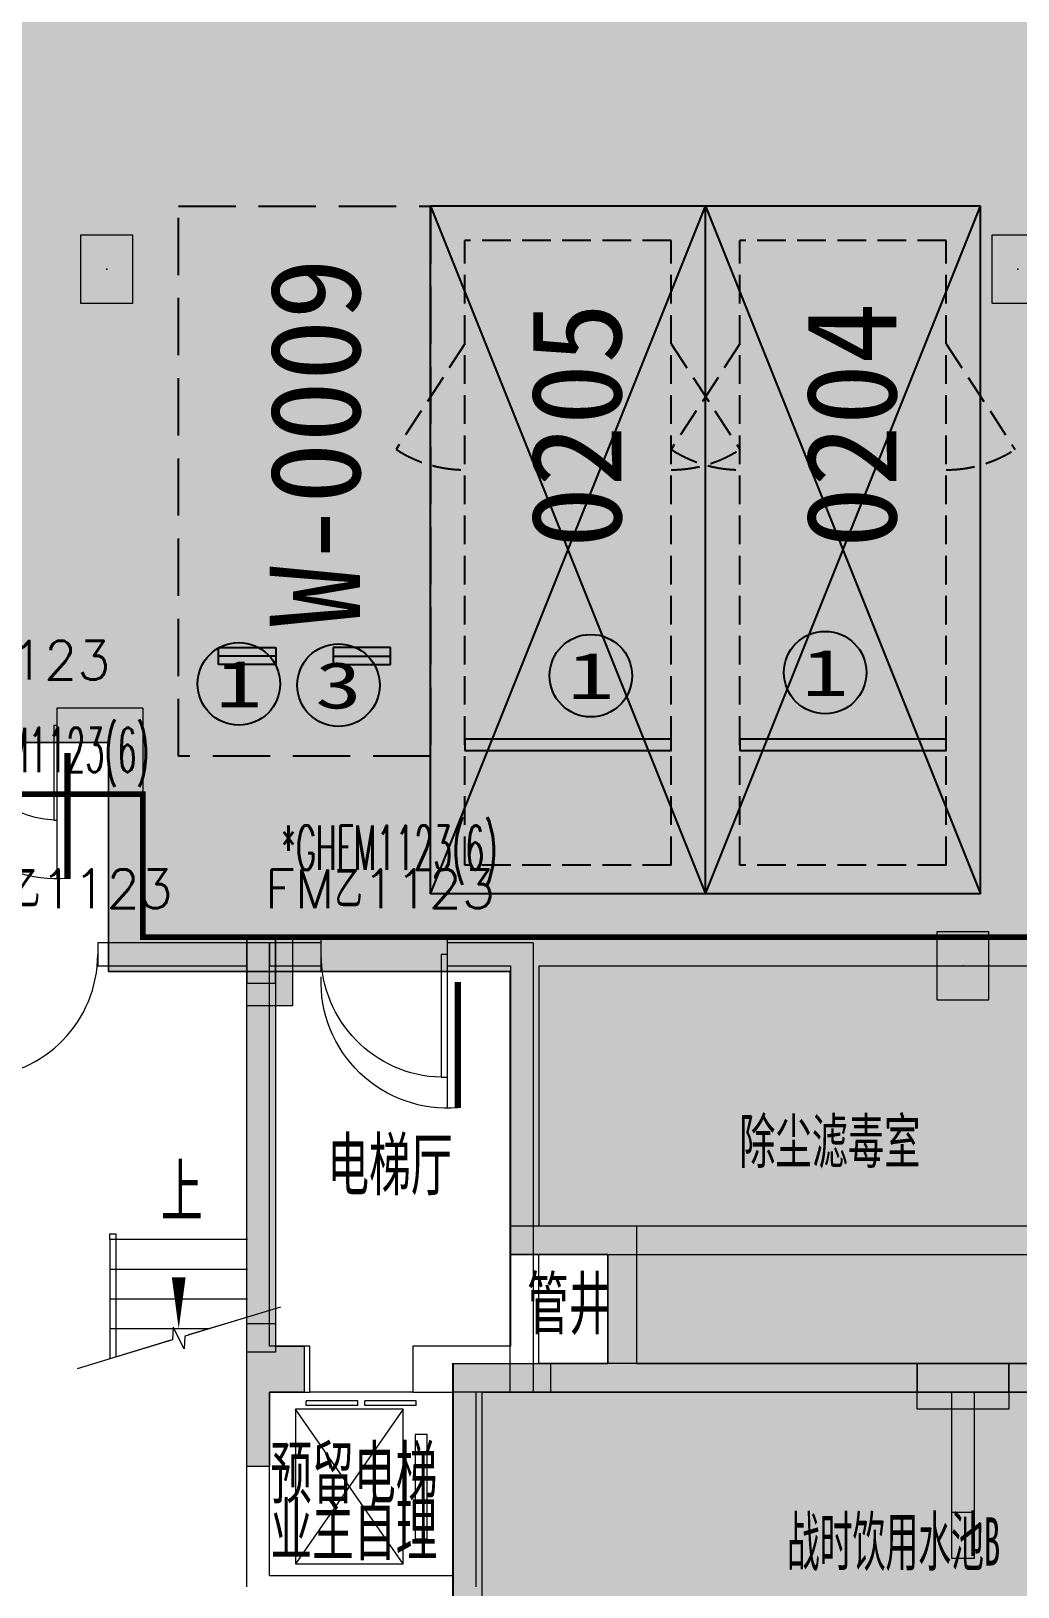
# Model space of a CAD drawing. Extents: x -264757 to 86229, y 4049843 to 4347093.
# Drawn here: x -74415 to -65805, y 4163458 to 4177037 of the extents above; entities that cross this region are included whole.
import ezdxf
from ezdxf.enums import TextEntityAlignment as Align

# ---------------------------------------------------------------- set-up
doc = ezdxf.new("R2010")
doc.units = 0
doc.header["$LTSCALE"] = 1000
doc.header["$MEASUREMENT"] = 0
for name, pattern in [('AX-01DK-PB01$0$AX-001DK-01-PB01-02$0$车位$0$DASH', [0.35, 0.25, -0.1]), ('AX-01DK-PB01$1$A-001-车位参照B1$0$A-001-车位参照B1$0$A-001-车位参照B1$0$A-H4-001-基本图形$0$A-001-车位B1$0$DASH', [0.35, 0.25, -0.1]), ('DASH', [0.35, 0.25, -0.1])]:
    doc.linetypes.add(name, pattern=pattern)
for name, color, linetype in [('AX-01DK-PB01$0$A-2-Text', 8, 'Continuous'), ('AX-01DK-PB01$0$AX-001DK-01-PB01-02$0$A-3-Htch(wall)', 8, 'Continuous'), ('AX-01DK-PB01$0$AX-03CK-02-PB01$0$AX-03CK-02-PB01$0$PUB_HATCH', 8, 'Continuous'), ('不利因素3-紧邻房间出入口', 7, 'Continuous'), ('不利因素9-坡道上停车', 7, 'Continuous'), ('大车位', 7, 'Continuous'), ('微型车位', 7, 'Continuous')]:
    doc.layers.add(name, color=color, linetype=linetype)
doc.layers.add('AX-01DK-PB01$0$AX-001DK-01-PB01-02$0$A-3-WinF(Text)', color=8, linetype='Continuous', plot=False)
doc.layers.add('AX-01DK-PB01$0$AX-03CK-02-PB01$0$AX-03CK-02-PB01$0$WINDOW_TEXT', color=8, linetype='Continuous', plot=False)
doc.layers.add('无关图层', color=8, linetype='Continuous', lineweight=0)
doc.layers.add('车位归属楼栋范围线', color=7, linetype='Continuous', true_color=0x19e6c7)
doc.styles.add('-宋体', font='', dxfattribs={"width": 0.8})
doc.styles.add('AX-01DK-PB01$0$_TCH_DIM', font='SIMPLEX', dxfattribs={"bigfont": 'GBCBIG'})
doc.styles.add('AX-01DK-PB01$0$AX-001DK-01-PB01-02$0$_TCH_WINDOW', font='SIMPLEX', dxfattribs={"bigfont": 'GBCBIG'})
doc.styles.add('AX-01DK-PB01$0$AX-03CK-02-PB01$0$AX-03CK-02-PB01$0$_TCH_DIM', font='SIMPLEX', dxfattribs={"bigfont": 'GBCBIG'})
doc.styles.add('AX-01DK-PB01$0$AX-03CK-02-PB01$0$AX-03CK-02-PB01$0$_TCH_DIM_T3', font='SIMPLEX', dxfattribs={"width": 0.705882, "bigfont": 'GBCBIG'})
doc.styles.add('AX-01DK-PB01$0$Standard', font='gbenor.shx', dxfattribs={"bigfont": 'gbcbig.shx'})
doc.styles.add('AX-01DK-PB01$1$AX-001DK-01-PB01-02$0$Standard', font='gbenor.shx', dxfattribs={"bigfont": 'gbcbig.shx'})
doc.styles.add('AX-ACK-BIANH1$0$黑体', font='simhei.ttf')
doc.styles.add('AX-ACK-P01-WALL$0$黑体', font='simhei.ttf')
doc.styles.add('SX-ACK-PB01-WNC-ALL$0$黑体', font='simhei.ttf')
doc.styles.get('-宋体').set_extended_font_data('SimSun')

# ---------------------------------------------------------------- blocks, each defined once
blk = doc.blocks.new('大车位1')
at = {"layer": '大车位', "true_color": 0xe806f9}
h = blk.add_hatch(color=6, dxfattribs=at)
h.dxf.hatch_style = 1
h.paths.add_polyline_path([(2400, 6000), (2400, 0), (0, 0), (0, 6000)])
at = {"layer": '大车位', "color": 83}
for p, q in [((0, 0), (0, 6000, 0)), ((2400, 6000, 0), (0, 6000, 0)), ((2400, 0), (2400, 6000, 0)), ((2400, 0), (0, 0))]:
    blk.add_line(p, q, dxfattribs=at)
at = {"layer": '大车位', "color": 8, "linetype": 'AX-01DK-PB01$1$A-001-车位参照B1$0$A-001-车位参照B1$0$A-001-车位参照B1$0$A-H4-001-基本图形$0$A-001-车位B1$0$DASH'}
for p, q in [((2100, 5700, 0), (300, 5700, 0)), ((300, 250), (300, 5700, 0)), ((2100, 250), (2100, 5700, 0)), ((2100, 250), (300, 250))]:
    blk.add_line(p, q, dxfattribs=at)
at = {"layer": '大车位', "color": 83, "elevation": 0}
blk.add_lwpolyline([(0, 6000), (2400, 0)], dxfattribs=at)
at = {"layer": '大车位', "color": 83}
blk.add_lwpolyline([(0, 0), (2400, 6000)], dxfattribs=at)
at = {"layer": '大车位', "linetype": 'AX-01DK-PB01$1$A-001-车位参照B1$0$A-001-车位参照B1$0$A-001-车位参照B1$0$A-H4-001-基本图形$0$A-001-车位B1$0$DASH'}
for points in [[(300, 4800), (-300, 3878)], [(2100, 4800), (2700, 3878)]]:
    blk.add_lwpolyline(points, dxfattribs=at)
at = {"layer": '大车位'}
blk.add_lwpolyline([(300, 1250), (2100, 1250), (2100, 1350), (300, 1350)], close=True, dxfattribs=at)
at = {"layer": '大车位', "linetype": 'AX-01DK-PB01$1$A-001-车位参照B1$0$A-001-车位参照B1$0$A-001-车位参照B1$0$A-H4-001-基本图形$0$A-001-车位B1$0$DASH'}
for centre, start, end in [((300, 4800, 0), 236.9443, 270), ((2100, 4800, 0), 270, 303.0557)]:
    blk.add_arc(centre, 1100, start, end, dxfattribs=at)
blk = doc.blocks.new('SX-ACK-PB01-WNC-ALL$0$20200722.21182536')
at = {"layer": '不利因素3-紧邻房间出入口', "true_color": 0xe4d218}
h = blk.add_hatch(color=52, dxfattribs=at)
h.dxf.hatch_style = 1
edge = h.paths.add_edge_path()
edge.add_arc((360, 360), 360, 0, 360)
at = {"layer": '不利因素3-紧邻房间出入口'}
blk.add_circle((360, 360), 360, dxfattribs=at)
at = {"layer": '不利因素3-紧邻房间出入口', "style": 'SX-ACK-PB01-WNC-ALL$0$黑体', "width": 1.390625}
blk.add_text('3', height=407, dxfattribs=at).set_placement((156, 156), (564, 156), align=Align.FIT)
blk = doc.blocks.new('A$C95fe41d2')
at = {"layer": '微型车位', "true_color": 0xffdf7f}
h = blk.add_hatch(color=41, dxfattribs=at)
h.dxf.hatch_style = 1
h.paths.add_polyline_path([(0, 0), (0, -4800), (-2200, -4800), (-2200, 0)])
blk = doc.blocks.new('微型车位')
at = {"layer": '微型车位', "color": 4, "linetype": 'AX-01DK-PB01$0$AX-001DK-01-PB01-02$0$车位$0$DASH', "ltscale": 2000}
for p, q in [((1699463, 176182), (1699463, 176682)), ((1699463, 175682), (1699463, 175182))]:
    blk.add_line(p, q, dxfattribs=at)
at = {"layer": '微型车位', "color": 4, "linetype": 'AX-01DK-PB01$0$AX-001DK-01-PB01-02$0$车位$0$DASH', "ltscale": 2}
blk.add_lwpolyline([(1703388, 174832), (1703388, 177032), (1698588, 177032), (1698588, 174832)], close=True, dxfattribs=at)
at = {"layer": '微型车位', "color": 4, "linetype": 'AX-01DK-PB01$0$AX-001DK-01-PB01-02$0$车位$0$DASH', "ltscale": 2000}
for points in [[(1699538, 176682), (1699538, 176182), (1699388, 176182), (1699388, 176682)], [(1699538, 175182), (1699538, 175682), (1699388, 175682), (1699388, 175182)]]:
    blk.add_lwpolyline(points, close=True, dxfattribs=at)
at = {"layer": '微型车位', "xscale": -1, "rotation": 269.9998841340259}
blk.add_blockref('A$C95fe41d2', (1703388, 177032), dxfattribs=at)
blk = doc.blocks.new('AX-01DK-PB01-RFTC')
at = {"layer": '无关图层'}
h = blk.add_hatch(color=251, dxfattribs=at)
h.dxf.hatch_style = 1
h.paths.add_polyline_path([(19773, -61220), (19773, -62171), (18423, -62170), (18423, -70471), (12324, -70471), (12323, -62170), (7773, -62170), (7777, -120370), (8177, -120370), (8177, -120315), (14323, -119683), (14322, -126122), (25972, -126122), (25972, -124922), (26822, -124926), (26822, -122452), (33923, -122452), (33923, -124922), (34773, -124922), (34773, -126122), (41373, -126125), (41373, -124372), (41823, -124372), (41823, -122152), (41447, -122152), (41447, -120270), (48923, -120270), (48923, -123125), (49323, -123125), (49323, -124675), (51824, -124674), (51824, -124055), (54717, -124055), (54717, -125871), (56816, -125871), (56816, -116250), (55967, -116250), (55967, -111420), (63072, -111420), (63072, -103570), (62080, -103570), (62073, -94584), (64569, -94584), (64573, -65385), (66999, -65385), (67002, -52470), (67402, -52470), (67397, -31965), (65807, -31965), (65807, -26418), (68456, -26418), (68457, -17070), (67422, -17070), (67422, -13843), (60301, -13843), (60302, -3770), (55750, -3770), (55750, -12070), (49652, -12070), (49649, -9275), (45355, -9275), (45349, -3821), (40751, -3820), (40750, -12070), (34663, -12070), (34649, -3820), (25757, -3820), (25757, -12071), (19650, -12071), (19650, -3820), (10752, -3820), (10751, -12072), (4662, -12071), (4661, -3769), (4150, -3770), (100, -3769), (100, -23171), (-701, -23171), (-701, -29550), (100, -29550), (11250, -29550), (11250, -32020), (12100, -32020), (12100, -32970), (10750, -32970), (10754, -41272), (4647, -41271), (4650, -32970), (1953, -32970), (1953, -34670), (100, -34670), (100, -57801), (9743, -57801), (9743, -57272), (13567, -57272), (13567, -56751), (15417, -56751), (15416, -58750), (18923, -58750), (18923, -61220)])
h.paths.add_polyline_path([(41812, -58753), (48919, -58753), (48919, -61220), (49773, -61220), (49773, -62170), (48419, -62173), (48426, -70475), (42319, -70475), (42324, -67872), (39323, -67876), (39323, -62423), (41812, -62423)], flags=16)
h.paths.add_polyline_path([(33923, -58751), (33923, -61220), (34773, -61220), (34773, -62170), (33423, -62171), (33430, -70475), (27323, -70475), (27323, -62171), (26373, -62170), (26373, -60670), (26815, -60670), (26823, -58751), (31623, -58751), (31623, -58751)], flags=16)
h.paths.add_polyline_path([(40754, -41272), (34647, -41271), (34650, -32970), (33700, -32970), (33700, -31470), (34142, -31470), (34150, -29551), (38951, -29551), (38950, -29550), (41250, -29550), (41250, -32020), (42100, -32020), (42100, -32970), (40750, -32970)], flags=16)
h.paths.add_polyline_path([(49647, -41270), (49655, -38470), (45349, -38475), (45349, -33220), (49142, -33220), (49142, -29550), (56249, -29550), (56250, -32020), (57100, -32020), (57100, -32970), (55749, -32970), (55754, -41271)], flags=16)
h.paths.add_polyline_path([(25764, -41272), (19657, -41271), (19657, -32970), (19150, -32970), (19150, -29550), (26257, -29550), (26250, -32020), (27100, -32020), (27100, -32970), (25757, -32970)], flags=16)
h.paths.add_polyline_path([(41812, -87950), (48919, -87950), (48919, -90420), (49773, -90420), (49773, -91370), (48419, -91370), (48428, -99684), (41519, -99659), (41519, -97070), (39326, -97074), (39319, -91620), (41822, -91620)], flags=16)
h.paths.add_polyline_path([(33925, -87950), (33923, -90420), (34773, -90420), (34773, -91370), (33425, -91370), (33428, -99683), (26519, -99658), (26523, -95371), (27330, -95371), (27324, -91371), (26373, -91370), (26373, -89870), (26823, -89870), (26823, -87951), (31623, -87951), (31623, -87951)], flags=16)
h.paths.add_polyline_path([(18923, -87950), (18922, -90419), (19772, -90419), (19772, -91369), (18420, -91369), (18427, -99677), (11523, -99666), (11523, -95370), (12323, -95370), (12323, -91370), (10974, -91370), (10974, -90420), (11823, -90420), (11823, -87950)], flags=16)
h.paths.add_polyline_path([(62209, -60116), (64273, -60116), (64273, -55267), (62209, -55267)], flags=16)
h.paths.add_polyline_path([(59799, -89432), (61752, -89432), (61752, -84521), (59799, -84521)], flags=16)
blk.add_lwpolyline([(7777, -120370), (7773, -62170), (12323, -62170), (12324, -70471), (18423, -70471), (18423, -62170), (19773, -62171), (19773, -61220), (18923, -61220), (18923, -58750), (15416, -58750), (15417, -56751), (13567, -56751), (13567, -57272), (9743, -57272), (9743, -57801), (100, -57801), (100, -29550), (-701, -29550), (-701, -23171), (100, -23171), (100, -3769)], dxfattribs=at)
blk = doc.blocks.new('SX-CK-PB001-WNC$1$20211103.13313578')
at = {"layer": '无关图层'}
h = blk.add_hatch(color=256, dxfattribs=at)
h.dxf.hatch_style = 1
h.paths.add_polyline_path([(0, 600), (450, 600), (450, 0), (0, 0)])
blk.add_lwpolyline([(0, 600), (450, 600), (450, 0), (0, 0)], close=True, dxfattribs=at)
blk.add_point((225, 300), dxfattribs=at)
blk = doc.blocks.new('fasdfasdfasdfasdfasdf')
at = {"layer": '不利因素9-坡道上停车', "true_color": 0xe0aa15}
h = blk.add_hatch(color=42, dxfattribs=at)
h.dxf.hatch_style = 1
edge = h.paths.add_edge_path()
edge.add_arc((-119587, 4058555), 720, 0, 360)
at = {"layer": '不利因素9-坡道上停车'}
blk.add_circle((-119587, 4058555), 720, dxfattribs=at)
at = {"layer": '不利因素9-坡道上停车', "style": 'AX-ACK-P01-WALL$0$黑体', "width": 1.390625}
blk.add_text('1', height=815, dxfattribs=at).set_placement((-119994, 4058148), (-119180, 4058148), align=Align.FIT)
blk = doc.blocks.new('AX-01DK-PB01$0$AX-001DK-01-PP01$0$AX-001DK-01-PP01$0$$DORLIB2D$00000127')
at = {"layer": '无关图层'}
for points in [[(-0.533, 0.795), (-0.533, 0.69)], [(-0.033, 0.795), (-0.533, 0.795)], [(-0.033, 0.795), (-0.033, 0.69)], [(0.533, 0.795), (0.033, 0.795)], [(0.033, 0.795), (0.033, 0.69)], [(0.533, 0.795), (0.533, 0.69)], [(-0.033, 0.69), (-0.533, 0.69)], [(0.533, 0.69), (0.033, 0.69)], [(0.5, 0.5), (-0.5, 0.5)]]:
    blk.add_lwpolyline(points, dxfattribs=at)
blk = doc.blocks.new('AX-01DK-PB01$0$$DorLib2D$00000001')
at = {"layer": '无关图层'}
for p, q in [((0.45, 0.975), (0.5, 0.975)), ((0.45, 0), (0.45, 0.975)), ((0.5, 0), (0.5, 0.975)), ((0.5, 0), (0.45, 0))]:
    blk.add_line(p, q, dxfattribs=at)
at = {"layer": '无关图层', "lineweight": 13}
blk.add_arc((0.475, 0), 0.975, 91.4693, 180, dxfattribs=at)
blk = doc.blocks.new('AX-01DK-PB01$0$AX-03CK-02-PB01$0$AX-03CK-02-PB01$0$$U_DORLIB2D$00000009')
at = {"layer": '无关图层'}
blk.add_line((0.5, 0.219), (0.5, 1.213), dxfattribs=at)
at = {"layer": '无关图层', "const_width": 0.05}
blk.add_lwpolyline([(0.583, 0.219), (0.583, 1.219)], dxfattribs=at)
at = {"layer": '无关图层'}
blk.add_arc((0.5, 0.219), 1.001, 85.224, 182.3859, dxfattribs=at)
blk = doc.blocks.new('AX-01DK-PB01$0$$DorLib2D$00000225')
at = {"layer": '无关图层'}
for p, q in [((0.475, -0.001), (0.475, 0.752)), ((0.475, 0.752), (0.5, 0.752)), ((0.5, -0.001), (0.5, 0.752)), ((-0.5, 0), (-0.5, 0.252)), ((-0.475, 0.252), (-0.5, 0.252)), ((-0.475, 0), (-0.475, 0.252)), ((-0.475, 0), (-0.5, 0)), ((0.475, -0.001), (0.5, -0.001))]:
    blk.add_line(p, q, dxfattribs=at)
for centre, radius, start, end in [((0.505, -0.002), 0.755, 92.2493, 179.7238), ((-0.501, 0.003), 0.251, 359.7899, 84.0974)]:
    blk.add_arc(centre, radius, start, end, dxfattribs=at)

msp = doc.modelspace()

# ---------------------------------------------------------------- hatches: boundary and pattern name
at = {"layer": 'AX-01DK-PB01$0$AX-001DK-01-PB01-02$0$A-3-Htch(wall)'}
for points in [[(-73439.8, 4171128.1), (-74189.8, 4171128.1), (-74189.8, 4170828.1), (-73739.8, 4170828.1)], [(-73439.8, 4171128.1), (-73739.8, 4170828.1), (-73739.8, 4168828), (-73439.8, 4169128)]]:
    msp.add_hatch(color=256, dxfattribs=at).paths.add_polyline_path(points)
at = {"layer": 'AX-01DK-PB01$0$AX-03CK-02-PB01$0$AX-03CK-02-PB01$0$PUB_HATCH'}
for points in [[(-73739.8, 4168828), (-71883.2, 4168828), (-71883.2, 4169128), (-73439.8, 4169128)], [(-70108.6, 4169128), (-70783.2, 4169128), (-70783.2, 4168828), (-70233.6, 4168828), (-70108.6, 4168990.7)], [(-70108.6, 4168990.7), (-69983.6, 4168878.4), (-64833.6, 4168878.4), (-64708.6, 4168961.7), (-64708.6, 4169128.4), (-70108.6, 4169128.4)], [(-70108.6, 4168990.7), (-70233.6, 4168828), (-70233.6, 4166358), (-69983.6, 4166608), (-69983.6, 4168878.4)], [(-69983.6, 4166608), (-70233.6, 4166358), (-69383.6, 4166358), (-69133.6, 4166608)], [(-69133.6, 4166608), (-69383.6, 4166358), (-69383.6, 4165408), (-69258.6, 4165324.7), (-69133.6, 4165408)], [(-70483.2, 4165158), (-70733.2, 4165408), (-70733.2, 4163033), (-70566.5, 4163033), (-70483.2, 4163158)], [(-70733.2, 4165408), (-70483.2, 4165158), (-69258.6, 4165158), (-69258.6, 4165324.7), (-69383.6, 4165408)], [(-69258.6, 4165324.7), (-69258.6, 4165158), (-64708.6, 4165158), (-64708.6, 4165324.7), (-64833.6, 4165408), (-69133.6, 4165408)]]:
    msp.add_hatch(color=256, dxfattribs=at).paths.add_polyline_path(points)
at = {"layer": '无关图层'}
for points in [[(-72283.6, 4169128), (-72533.6, 4169128), (-72533.6, 4168728), (-72283.6, 4168728)], [(-72133.6, 4169128), (-72133.6, 4168528), (-72533.6, 4168528), (-72533.6, 4169128)], [(-72333.6, 4165158), (-72333.6, 4164508), (-72533.6, 4164508), (-72533.6, 4165758), (-72283.6, 4165758), (-72283.6, 4165558), (-72033.6, 4165558), (-72033.6, 4165158)], [(-69883.6, 4165408), (-69883.6, 4165158), (-70733.6, 4165158), (-70733.6, 4165408)], [(-66683.6, 4165408), (-65883.6, 4165408), (-65883.6, 4165008), (-66683.6, 4165008)], [(-66383.2, 4163708), (-66183.2, 4163708), (-66183.2, 4164108), (-66383.2, 4164108)]]:
    msp.add_hatch(color=256, dxfattribs=at).paths.add_polyline_path(points)
h = msp.add_hatch(color=256, dxfattribs=at)
h.dxf.hatch_style = 1
h.paths.add_polyline_path([(-72533.6, 4169078), (-72283.6, 4169078), (-72283.6, 4165508), (-72533.6, 4165508)])
h = msp.add_hatch(color=256, dxfattribs=at)
h.dxf.hatch_style = 1
h.paths.add_polyline_path([(-69883.6, 4165408), (-69883.6, 4165158), (-70733.6, 4165158), (-70733.6, 4165408)])
h = msp.add_hatch(color=256, dxfattribs=at)
h.dxf.hatch_style = 1
h.paths.add_polyline_path([(-66383.4, 4163708), (-66183.4, 4163708), (-66183.4, 4165158), (-65883.4, 4165158), (-65883.4, 4165408), (-66683.4, 4165408), (-66683.4, 4165158), (-66383.4, 4165158)])

# ---------------------------------------------------------------- linework, layer by layer
for p, q in [((-73439.8, 4171128.1), (-74189.8, 4171128.1)), ((-74189.8, 4171128.1), (-74189.8, 4170828.1)), ((-73439.8, 4171128.1), (-73439.8, 4169128)), ((-75289.8, 4170828.1), (-74189.8, 4170828.1)), ((-74189.8, 4170828.1), (-73739.8, 4170828.1)), ((-73739.8, 4170828.1), (-73739.8, 4168828)), ((-72333.6, 4169078), (-73833.6, 4169078)), ((-73833.6, 4169078), (-73833.6, 4168878)), ((-71883.2, 4169128), (-73439.8, 4169128)), ((-71883.2, 4169078), (-72333.6, 4169078)), ((-72333.6, 4169078), (-72333.6, 4168878)), ((-72333.6, 4165558), (-72333.6, 4169078)), ((-71883.2, 4168828), (-71883.2, 4169128)), ((-71883.2, 4168878), (-71883.2, 4169078)), ((-70108.6, 4169128), (-70783.2, 4169128)), ((-70783.2, 4169128), (-70783.2, 4168828)), ((-70033.2, 4169078), (-70783.2, 4169078)), ((-70783.2, 4169078), (-70783.2, 4168878)), ((-70108.6, 4169128.4), (-64708.6, 4169128.4)), ((-70033.2, 4169078), (-70033.2, 4165158)), ((-73833.6, 4168878), (-72533.6, 4168878)), ((-72533.6, 4165258), (-72533.6, 4168878)), ((-72333.6, 4168878), (-71883.2, 4168878)), ((-70783.2, 4168878), (-70233.2, 4168878)), ((-70233.2, 4168878), (-70233.2, 4165558)), ((-69983.6, 4168878.4), (-69983.6, 4166608)), ((-69983.6, 4168878.4), (-64833.6, 4168878.4)), ((-73739.8, 4168828), (-71883.2, 4168828)), ((-71883.2, 4168828), (-70783.2, 4168828)), ((-70783.2, 4168828), (-70233.6, 4168828)), ((-70233.6, 4168828), (-70233.6, 4166358)), ((-69983.6, 4166608), (-69133.6, 4166608)), ((-69133.6, 4166608), (-69133.6, 4165408)), ((-73726.7, 4166488.9), (-73726.7, 4165449.1)), ((-73726.7, 4166488.9), (-73726.7, 4165449.1)), ((-72526.7, 4166488.9), (-73726.7, 4166488.9)), ((-70233.6, 4166358), (-69383.6, 4166358)), ((-69383.6, 4166358), (-69383.6, 4165408)), ((-72526.7, 4166228.9), (-73726.7, 4166228.9)), ((-72526.7, 4165968.9), (-73726.7, 4165968.9)), ((-72526.7, 4165813.1), (-73042.5, 4165656.7)), ((-72870.4, 4165708.9), (-73726.7, 4165708.9)), ((-73195.3, 4165610.3), (-73726.7, 4165449.1)), ((-71983.6, 4165558), (-72333.6, 4165558)), ((-71983.6, 4165158), (-71983.6, 4165558)), ((-70633.2, 4165558), (-71083.6, 4165558)), ((-71083.6, 4165558), (-71083.6, 4165158)), ((-70233.2, 4165558), (-70633.2, 4165558)), ((-70733.2, 4165408), (-70733.2, 4163033)), ((-70733.2, 4165408), (-69383.6, 4165408)), ((-69133.6, 4165408), (-64833.6, 4165408)), ((-72533.6, 4163458), (-72533.6, 4165258)), ((-72333.6, 4163558), (-72333.6, 4165158)), ((-72333.6, 4165158), (-71983.6, 4165158)), ((-71083.6, 4165158), (-70733.2, 4165158)), ((-70733.2, 4165158), (-70733.2, 4163558)), ((-70533.2, 4165158), (-70533.2, 4163458)), ((-70033.2, 4165158), (-70533.2, 4165158)), ((-70483.2, 4165158), (-70483.2, 4163158)), ((-70483.2, 4165158), (-69258.6, 4165158)), ((-69258.6, 4165158), (-64708.6, 4165158)), ((-72333.6, 4163558), (-70733.2, 4163558))]:
    msp.add_line(p, q, dxfattribs=at)
for points in [[(-72283.6, 4165508), (-72533.6, 4165508), (-72533.6, 4169128), (-72283.6, 4169128)], [(-72533.6, 4169128), (-72283.6, 4169128), (-72283.6, 4165508), (-72533.6, 4165508)], [(-72283.6, 4169128), (-72533.6, 4169128), (-72533.6, 4168728), (-72283.6, 4168728)], [(-72133.6, 4169128), (-72133.6, 4168528), (-72533.6, 4168528), (-72533.6, 4169128)], [(-70233.9, 4165158), (-70233.9, 4166608), (-62334.3, 4166608), (-62334.3, 4165158)], [(-69983.9, 4165408), (-69983.9, 4166358), (-62584.3, 4166358), (-62584.3, 4165408)], [(-72333.6, 4165158), (-72333.6, 4164508), (-72533.6, 4164508), (-72533.6, 4165758), (-72283.6, 4165758), (-72283.6, 4165558), (-72033.6, 4165558), (-72033.6, 4165158)], [(-69883.6, 4165408), (-69883.6, 4165158), (-70733.6, 4165158), (-70733.6, 4165408)], [(-66683.6, 4165408), (-65883.6, 4165408), (-65883.6, 4165008), (-66683.6, 4165008)], [(-71168.6, 4165008), (-72108.6, 4165008), (-72108.6, 4163658), (-71168.6, 4163658)], [(-70958.6, 4164788), (-71063.6, 4164788), (-71063.6, 4163878), (-70958.6, 4163878)], [(-66383.2, 4163708), (-66183.2, 4163708), (-66183.2, 4164108), (-66383.2, 4164108)]]:
    msp.add_lwpolyline(points, close=True, dxfattribs=at)
for points in [[(-73726.7, 4166488.9), (-73726.7, 4166538.9), (-73676.7, 4166538.9), (-73676.7, 4165464.3)], [(-72239.7, 4165900.2), (-73072.9, 4165647.4), (-73079, 4165535.9), (-73175.4, 4165726.1), (-73180.6, 4165614.8), (-74013.8, 4165362)], [(-71168.6, 4163658), (-72108.6, 4165008)], [(-71168.6, 4165008), (-72108.6, 4163658)]]:
    msp.add_lwpolyline(points, dxfattribs=at)
msp.add_lwpolyline([(-73126.7, 4166488.9, 0, 0, 0), (-73126.7, 4165708.9, 0, 120, 0), (-73126.7, 4166158.9, 0, 0, 0)], format="xyseb", dxfattribs=at)
at = {"layer": '无关图层', "ltscale": 0.5}
for points in [[(-69883.6, 4165408), (-69883.6, 4165158), (-70733.6, 4165158), (-70733.6, 4165408)], [(-66383.4, 4163708), (-66183.4, 4163708), (-66183.4, 4165158), (-65883.4, 4165158), (-65883.4, 4165408), (-66683.4, 4165408), (-66683.4, 4165158), (-66383.4, 4165158)]]:
    msp.add_lwpolyline(points, close=True, dxfattribs=at)
at = {"layer": '车位归属楼栋范围线', "linetype": 'DASH', "ltscale": 5, "const_width": 50}
msp.add_lwpolyline([(-89059.6, 4221559.2), (-89059.6, 4170077), (-79712.9, 4170077), (-79712.9, 4170377.6), (-73439.8, 4170377.6), (-73439.8, 4169128), (-33779.6, 4169128.3), (-33779.6, 4175753.5), (-29378.4, 4175753.5), (-29378.4, 4186909.9), (-33152.6, 4186909.9), (-33152.6, 4194358), (-31806.4, 4194358), (-31806.4, 4195803.4), (-32656.4, 4195803.4), (-32656.4, 4204358), (-28828.7, 4204358), (-28828.7, 4215897.7)], dxfattribs=at)

# ---------------------------------------------------------------- block references
at = {"layer": '不利因素3-紧邻房间出入口'}
msp.add_blockref('SX-ACK-PB01-WNC-ALL$0$20200722.21182536', (-72092.8, 4170968.5, 0), dxfattribs=at)
at = {"layer": '大车位'}
for p in [(-70929.6, 4169508, 0), (-68529.6, 4169508, 0)]:
    msp.add_blockref('大车位1', p, dxfattribs=at)
at = {"layer": '微型车位', "color": 1, "linetype": 'AX-01DK-PB01$0$AX-001DK-01-PB01-02$0$车位$0$DASH', "ltscale": 2, "xscale": -1, "rotation": 269.9998841340259}
msp.add_blockref('微型车位', (-247965.1, 2472119.9), dxfattribs=at)
at = {"layer": '无关图层'}
for name, p in [('AX-01DK-PB01-RFTC', (-89156.8, 4227579.4)), ('SX-CK-PB001-WNC$1$20211103.13313578', (-73979.6, 4174658)), ('SX-CK-PB001-WNC$1$20211103.13313578', (-66029.6, 4174658)), ('SX-CK-PB001-WNC$1$20211103.13313578', (-66509.6, 4168578))]:
    msp.add_blockref(name, p, dxfattribs=at)
ref = msp.add_blockref('AX-01DK-PB01$0$$DorLib2D$00000225', (-74739.8, 4170978.1), dxfattribs=dict(at, xscale=1100, yscale=-1100, zscale=100))
ref.add_attrib('A', 'FM甲1123', (-75730.8, 4171376.4), dxfattribs={"layer": 'AX-01DK-PB01$0$AX-001DK-01-PB01-02$0$A-3-WinF(Text)', "height": 337.59, "style": 'AX-01DK-PB01$0$AX-001DK-01-PB01-02$0$_TCH_WINDOW'})
ref = msp.add_blockref('AX-01DK-PB01$0$AX-03CK-02-PB01$0$AX-03CK-02-PB01$0$$U_DORLIB2D$00000009', (-74739.8, 4170978.1), dxfattribs=dict(at, xscale=1100, yscale=-1100, zscale=300))
ref.add_attrib('A', '*GHFM1123(6)', (-75271, 4170569.1), dxfattribs={"layer": 'AX-01DK-PB01$0$AX-03CK-02-PB01$0$AX-03CK-02-PB01$0$WINDOW_TEXT', "height": 386.75, "style": 'AX-01DK-PB01$0$AX-03CK-02-PB01$0$AX-03CK-02-PB01$0$_TCH_DIM_T3', "width": 0.49827})
ref = msp.add_blockref('AX-01DK-PB01$0$AX-03CK-02-PB01$0$AX-03CK-02-PB01$0$$U_DORLIB2D$00000009', (-71333.2, 4168978), dxfattribs=dict(at, xscale=1100, yscale=-1100, zscale=300, rotation=4.183176147075704e-05))
ref.add_attrib('A', '*GHFM1123(6)', (-72235.7, 4169715.4), dxfattribs={"layer": 'AX-01DK-PB01$0$AX-03CK-02-PB01$0$AX-03CK-02-PB01$0$WINDOW_TEXT', "height": 386.75, "rotation": 0.00004, "style": 'AX-01DK-PB01$0$AX-03CK-02-PB01$0$AX-03CK-02-PB01$0$_TCH_DIM_T3', "width": 0.49827})
ref = msp.add_blockref('AX-01DK-PB01$0$$DorLib2D$00000001', (-74383.6, 4168978), dxfattribs=dict(at, xscale=-1100, yscale=-1100, zscale=200, rotation=359.9999999999605))
ref.add_attrib('A', 'FM乙1123', (-75186.2, 4169382.9), dxfattribs={"layer": 'AX-01DK-PB01$0$AX-001DK-01-PB01-02$0$A-3-WinF(Text)', "height": 337.59, "style": 'AX-01DK-PB01$0$AX-001DK-01-PB01-02$0$_TCH_WINDOW'})
ref = msp.add_blockref('AX-01DK-PB01$0$$DorLib2D$00000001', (-71333.2, 4168978), dxfattribs=dict(at, xscale=-1100, yscale=1100, zscale=200, rotation=180))
ref.add_attrib('A', 'FM乙1123', (-72374.5, 4169382.9), dxfattribs={"layer": 'AX-01DK-PB01$0$AX-001DK-01-PB01-02$0$A-3-WinF(Text)', "height": 337.59, "style": 'AX-01DK-PB01$0$AX-001DK-01-PB01-02$0$_TCH_WINDOW'})
at = {"layer": '无关图层', "xscale": -900, "yscale": 400, "zscale": 400, "rotation": 180}
msp.add_blockref('AX-01DK-PB01$0$AX-001DK-01-PP01$0$AX-001DK-01-PP01$0$$DORLIB2D$00000127', (-71533.6, 4165358), dxfattribs=at)
at = {"layer": '车位归属楼栋范围线', "xscale": 0.5, "yscale": 0.5, "zscale": 0.5}
for p in [(-9737.2, 2142133.1, 0), (-7692.9, 2142160.4, 0), (-12808.6, 2142062, 0)]:
    msp.add_blockref('fasdfasdfasdfasdfasdf', p, dxfattribs=at)

# ---------------------------------------------------------------- texts
at = {"layer": 'AX-01DK-PB01$0$A-2-Text', "color": 7, "style": 'AX-01DK-PB01$0$_TCH_DIM'}
msp.add_text('上', height=506.4, dxfattribs=at).set_placement((-73283.1, 4166646.4))
at = {"layer": '无关图层', "style": 'AX-ACK-BIANH1$0$黑体'}
for s, p in [('W-0009', (-71544, 4171836.7)), ('0205', (-69265.5, 4172523.5, 0)), ('0204', (-66865.5, 4172523.5, 0))]:
    msp.add_text(s, height=788.61, rotation=90, dxfattribs=at).set_placement(p)
at = {"layer": '无关图层'}
for s, height, style, p in [('除尘滤毒室', 438.87, 'AX-01DK-PB01$0$AX-03CK-02-PB01$0$AX-03CK-02-PB01$0$_TCH_DIM', (-68235.6, 4167113.7)), ('电梯厅', 506.38, 'AX-01DK-PB01$0$Standard', (-71830.5, 4166874.8)), ('管井', 506.38, 'AX-01DK-PB01$1$AX-001DK-01-PB01-02$0$Standard', (-70088.2, 4165661.8)), ('预留电梯', 506.38, 'AX-01DK-PB01$0$Standard', (-72327.2, 4164184.6)), ('业主自理', 506.38, 'AX-01DK-PB01$0$Standard', (-72327.2, 4163690.2))]:
    msp.add_text(s, height=height, dxfattribs=dict(at, style=style)).set_placement(p)
at = {"layer": '无关图层', "style": '-宋体', "width": 0.5}
msp.add_text('战时饮用水池B', height=420, dxfattribs=at).set_placement((-67819.9, 4163644.7, 0))

doc.saveas('drawing.dxf')
